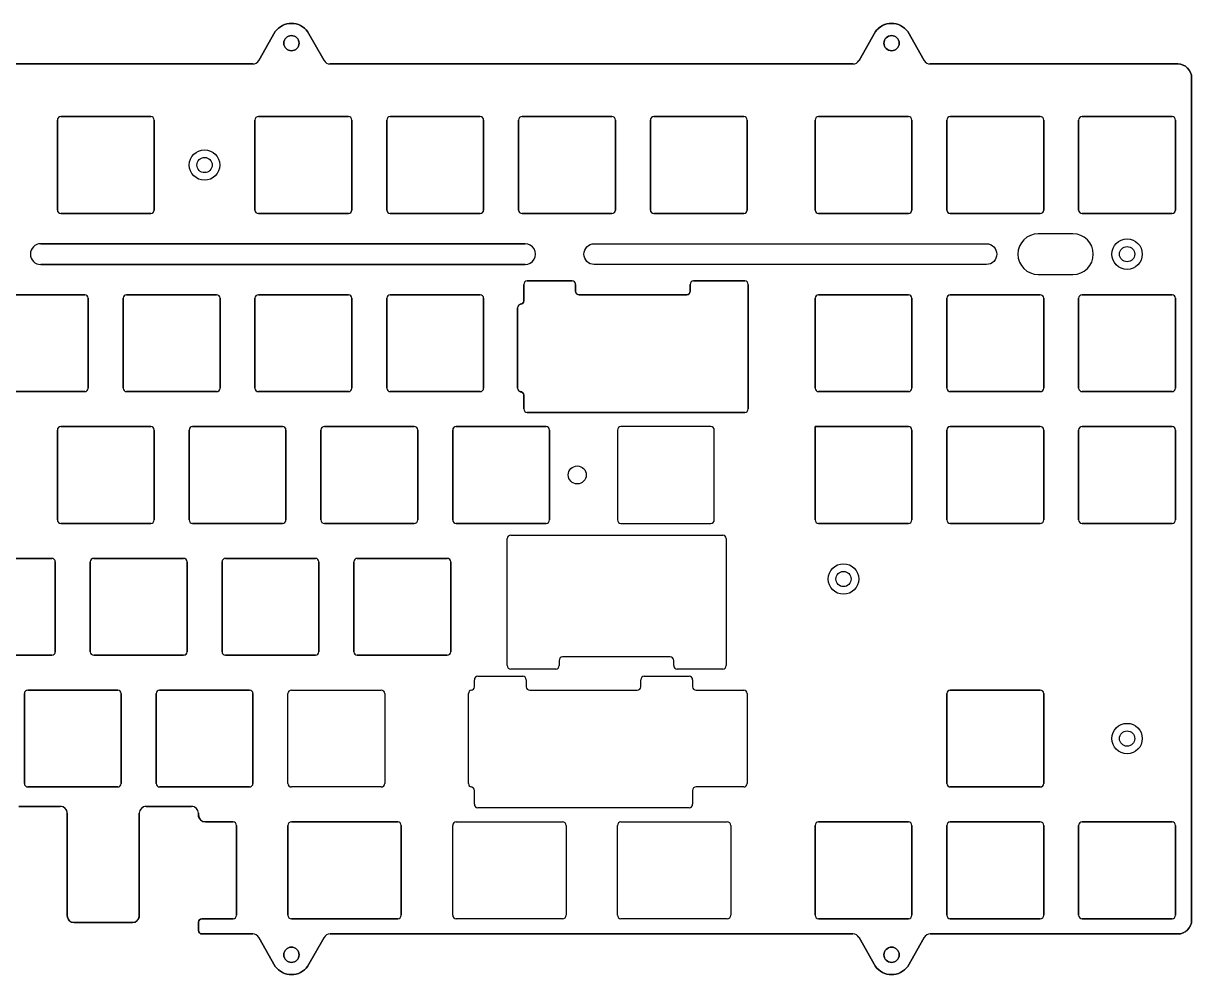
# Model space of a CAD drawing. Header units: millimetres. Extents: x 0 to 347, y -132 to 6.
# Drawn here: x 178.4 to 347.3, y -131.6 to 5.9 of the extents above; entities that cross this region are included whole.
import ezdxf

# ---------------------------------------------------------------- set-up
doc = ezdxf.new("R2010")
doc.units = ezdxf.units.MM
doc.layers.get('0').update_dxf_attribs({"linetype": 'CONTINUOUS'})

msp = doc.modelspace()

# ---------------------------------------------------------------- linework, layer by layer
for p, q in [((214.87, 4.71, 0), (212.49, 0.53, 0)), ((221.92, 0.53, 0), (219.53, 4.71, 0)), ((301.62, 4.71, 0), (299.24, 0.53, 0)), ((308.66, 0.53, 0), (306.28, 4.71, 0)), ((211.62, 0.03, 0), (136.04, 0.03, 0)), ((298.37, 0.03, 0), (222.78, 0.03, 0)), ((345.32, 0.03, 0), (309.53, 0.03, 0)), ((347.32, -123.73, 0), (347.32, -1.97, 0)), ((183.36, -21.08, 0), (183.36, -8.08, 0)), ((183.86, -7.58, 0), (196.86, -7.58, 0)), ((197.36, -8.08, 0), (197.36, -21.08, 0)), ((211.93, -21.08, 0), (211.93, -8.08, 0)), ((212.43, -7.58, 0), (225.43, -7.58, 0)), ((225.93, -8.08, 0), (225.93, -21.08, 0)), ((230.98, -21.08, 0), (230.98, -8.08, 0)), ((231.48, -7.58, 0), (244.48, -7.58, 0)), ((244.98, -8.08, 0), (244.98, -21.08, 0)), ((250.03, -21.08, 0), (250.03, -8.08, 0)), ((250.53, -7.58, 0), (263.53, -7.58, 0)), ((264.03, -8.08, 0), (264.03, -21.08, 0)), ((269.08, -21.08, 0), (269.08, -8.08, 0)), ((269.58, -7.58, 0), (282.58, -7.58, 0)), ((283.08, -8.08, 0), (283.08, -21.08, 0)), ((292.89, -21.08, 0), (292.89, -8.08, 0)), ((293.39, -7.58, 0), (306.39, -7.58, 0)), ((306.89, -8.08, 0), (306.89, -21.08, 0)), ((311.94, -21.08, 0), (311.94, -8.08, 0)), ((312.44, -7.58, 0), (325.44, -7.58, 0)), ((325.94, -8.08, 0), (325.94, -21.08, 0)), ((330.99, -21.08, 0), (330.99, -8.08, 0)), ((331.49, -7.58, 0), (344.49, -7.58, 0)), ((344.99, -8.08, 0), (344.99, -21.08, 0)), ((196.86, -21.58, 0), (183.86, -21.58, 0)), ((225.43, -21.58, 0), (212.43, -21.58, 0)), ((244.48, -21.58, 0), (231.48, -21.58, 0)), ((263.53, -21.58, 0), (250.53, -21.58, 0)), ((282.58, -21.58, 0), (269.58, -21.58, 0)), ((306.39, -21.58, 0), (293.39, -21.58, 0)), ((325.44, -21.58, 0), (312.44, -21.58, 0)), ((344.49, -21.58, 0), (331.49, -21.58, 0)), ((180.96, -25.96, 0), (250.98, -25.96, 0)), ((250.98, -28.96, 0), (180.96, -28.96, 0)), ((250.78, -34.21, 0), (250.78, -31.83, 0)), ((251.28, -31.33, 0), (257.78, -31.33, 0)), ((258.28, -31.83, 0), (258.28, -32.83, 0)), ((274.83, -32.83, 0), (274.83, -31.83, 0)), ((275.33, -31.33, 0), (282.73, -31.33, 0)), ((283.23, -31.83, 0), (283.23, -49.83, 0)), ((174.33, -33.33, 0), (187.33, -33.33, 0)), ((193.38, -33.33, 0), (206.38, -33.33, 0)), ((212.43, -33.33, 0), (225.43, -33.33, 0)), ((231.48, -33.33, 0), (244.48, -33.33, 0)), ((258.78, -33.33, 0), (274.33, -33.33, 0)), ((293.39, -33.33, 0), (306.39, -33.33, 0)), ((312.44, -33.33, 0), (325.44, -33.33, 0)), ((331.49, -33.33, 0), (344.49, -33.33, 0)), ((187.83, -33.83, 0), (187.83, -46.83, 0)), ((192.88, -46.83, 0), (192.88, -33.83, 0)), ((206.88, -33.83, 0), (206.88, -46.83, 0)), ((211.93, -46.83, 0), (211.93, -33.83, 0)), ((225.93, -33.83, 0), (225.93, -46.83, 0)), ((230.98, -46.83, 0), (230.98, -33.83, 0)), ((244.98, -33.83, 0), (244.98, -46.83, 0)), ((249.88, -46.84, 0), (249.88, -35.21, 0)), ((292.89, -46.83, 0), (292.89, -33.83, 0)), ((306.89, -33.83, 0), (306.89, -46.83, 0)), ((311.94, -46.83, 0), (311.94, -33.83, 0)), ((325.94, -33.83, 0), (325.94, -46.83, 0)), ((330.99, -46.83, 0), (330.99, -33.83, 0)), ((344.99, -33.83, 0), (344.99, -46.83, 0)), ((187.33, -47.33, 0), (174.33, -47.33, 0)), ((206.38, -47.33, 0), (193.38, -47.33, 0)), ((225.43, -47.33, 0), (212.43, -47.33, 0)), ((244.48, -47.33, 0), (231.48, -47.33, 0)), ((250.78, -49.83, 0), (250.78, -47.83, 0)), ((306.39, -47.33, 0), (293.39, -47.33, 0)), ((325.44, -47.33, 0), (312.44, -47.33, 0)), ((344.49, -47.33, 0), (331.49, -47.33, 0)), ((282.73, -50.33, 0), (251.28, -50.33, 0)), ((183.36, -65.88, 0), (183.36, -52.88, 0)), ((183.86, -52.38, 0), (196.86, -52.38, 0)), ((197.36, -52.88, 0), (197.36, -65.88, 0)), ((202.41, -65.88, 0), (202.41, -52.88, 0)), ((202.91, -52.38, 0), (215.91, -52.38, 0)), ((216.41, -52.88, 0), (216.41, -65.88, 0)), ((221.46, -65.88, 0), (221.46, -52.88, 0)), ((221.96, -52.38, 0), (234.96, -52.38, 0)), ((235.46, -52.88, 0), (235.46, -65.88, 0)), ((240.51, -65.88, 0), (240.51, -52.88, 0)), ((241.01, -52.38, 0), (254.01, -52.38, 0)), ((254.51, -52.88, 0), (254.51, -65.88, 0)), ((292.89, -65.88, 0), (292.89, -52.38, 0)), ((292.89, -52.38, 0), (306.39, -52.38, 0)), ((306.89, -52.88, 0), (306.89, -65.88, 0)), ((311.94, -65.88, 0), (311.94, -52.88, 0)), ((312.44, -52.38, 0), (325.44, -52.38, 0)), ((325.94, -52.88, 0), (325.94, -65.88, 0)), ((330.99, -65.88, 0), (330.99, -52.88, 0)), ((331.49, -52.38, 0), (344.49, -52.38, 0)), ((344.99, -52.88, 0), (344.99, -65.88, 0)), ((196.86, -66.38, 0), (183.86, -66.38, 0)), ((215.91, -66.38, 0), (202.91, -66.38, 0)), ((234.96, -66.38, 0), (221.96, -66.38, 0)), ((254.01, -66.38, 0), (241.01, -66.38, 0)), ((306.39, -66.38, 0), (293.39, -66.38, 0)), ((325.44, -66.38, 0), (312.44, -66.38, 0)), ((344.49, -66.38, 0), (331.49, -66.38, 0)), ((248.4, -86.93, 0), (248.4, -68.58, 0)), ((248.4, -86.93), (248.4, -68.58)), ((248.9, -68.08, 0), (279.55, -68.08, 0)), ((248.9, -68.08), (279.55, -68.08)), ((280.05, -68.58, 0), (280.05, -86.93, 0)), ((280.05, -68.58), (280.05, -86.93)), ((169.57, -71.43, 0), (182.57, -71.43, 0)), ((183.07, -71.93, 0), (183.07, -84.93, 0)), ((188.12, -84.93, 0), (188.12, -71.93, 0)), ((188.62, -71.43, 0), (201.62, -71.43, 0)), ((202.12, -71.93, 0), (202.12, -84.93, 0)), ((207.17, -84.93, 0), (207.17, -71.93, 0)), ((207.67, -71.43, 0), (220.67, -71.43, 0)), ((221.17, -71.93, 0), (221.17, -84.93, 0)), ((226.22, -84.93, 0), (226.22, -71.93, 0)), ((226.72, -71.43, 0), (239.72, -71.43, 0)), ((240.22, -71.93, 0), (240.22, -84.93, 0)), ((182.57, -85.43, 0), (169.57, -85.43, 0)), ((201.62, -85.43, 0), (188.62, -85.43, 0)), ((220.67, -85.43, 0), (207.67, -85.43, 0)), ((239.72, -85.43, 0), (226.72, -85.43, 0)), ((271.95, -85.68, 0), (256.4, -85.68, 0)), ((271.95, -85.68), (256.4, -85.68)), ((255.4, -87.43, 0), (248.9, -87.43, 0)), ((255.4, -87.43), (248.9, -87.43)), ((255.9, -86.18, 0), (255.9, -86.93, 0)), ((255.9, -86.18), (255.9, -86.93)), ((272.45, -86.93, 0), (272.45, -86.18, 0)), ((272.45, -86.93), (272.45, -86.18)), ((279.55, -87.43, 0), (272.95, -87.43, 0)), ((279.55, -87.43), (272.95, -87.43)), ((243.64, -90, 0), (243.64, -88.98, 0)), ((243.64, -90), (243.64, -88.98)), ((244.14, -88.48, 0), (250.64, -88.48, 0)), ((244.14, -88.48), (250.64, -88.48)), ((251.14, -88.98, 0), (251.14, -89.98, 0)), ((251.14, -88.98), (251.14, -89.98)), ((267.69, -89.98, 0), (267.69, -88.98, 0)), ((267.69, -89.98), (267.69, -88.98)), ((268.19, -88.48, 0), (274.69, -88.48, 0)), ((268.19, -88.48), (274.69, -88.48)), ((275.19, -88.98, 0), (275.19, -89.98, 0)), ((275.19, -88.98), (275.19, -89.98)), ((178.59, -103.98, 0), (178.59, -90.98, 0)), ((179.09, -90.48, 0), (192.09, -90.48, 0)), ((192.59, -90.98, 0), (192.59, -103.98, 0)), ((197.64, -103.98, 0), (197.64, -90.98, 0)), ((198.14, -90.48, 0), (211.14, -90.48, 0)), ((211.64, -90.98, 0), (211.64, -103.98, 0)), ((216.69, -103.98, 0), (216.69, -90.98, 0)), ((216.69, -103.98), (216.69, -90.98)), ((217.19, -90.48, 0), (230.19, -90.48, 0)), ((217.19, -90.48), (230.19, -90.48)), ((230.69, -90.98, 0), (230.69, -103.98, 0)), ((230.69, -90.98), (230.69, -103.98)), ((242.79, -103.98, 0), (242.79, -90.98, 0)), ((242.79, -103.98), (242.79, -90.98)), ((251.64, -90.48, 0), (267.19, -90.48, 0)), ((251.64, -90.48), (267.19, -90.48)), ((275.69, -90.48, 0), (282.58, -90.48, 0)), ((275.69, -90.48), (282.58, -90.48)), ((283.08, -90.98, 0), (283.08, -103.98, 0)), ((283.08, -90.98), (283.08, -103.98)), ((311.94, -103.98, 0), (311.94, -90.98, 0)), ((312.44, -90.48, 0), (325.44, -90.48, 0)), ((325.94, -90.98, 0), (325.94, -103.98, 0)), ((192.09, -104.48, 0), (179.09, -104.48, 0)), ((211.14, -104.48, 0), (198.14, -104.48, 0)), ((230.19, -104.48, 0), (217.19, -104.48, 0)), ((230.19, -104.48), (217.19, -104.48)), ((282.58, -104.48, 0), (275.69, -104.48, 0)), ((282.58, -104.48), (275.69, -104.48)), ((325.44, -104.48, 0), (312.44, -104.48, 0)), ((243.64, -106.98, 0), (243.64, -104.97, 0)), ((243.64, -106.98), (243.64, -104.97)), ((275.19, -104.98, 0), (275.19, -106.98, 0)), ((275.19, -104.98), (275.19, -106.98)), ((177.79, -107.28, 0), (183.79, -107.28, 0)), ((196.21, -107.28, 0), (202.76, -107.28, 0)), ((274.69, -107.48, 0), (244.14, -107.48, 0)), ((274.69, -107.48), (244.14, -107.48)), ((184.79, -108.28, 0), (184.79, -123.08, 0)), ((195.21, -123.08, 0), (195.21, -108.28, 0)), ((203.76, -108.28, 0), (203.76, -108.53, 0)), ((204.76, -109.53, 0), (208.76, -109.53, 0)), ((217.19, -109.53, 0), (232.57, -109.53, 0)), ((241.01, -109.53, 0), (256.39, -109.53, 0)), ((241.01, -109.53), (256.39, -109.53)), ((264.82, -109.53, 0), (280.2, -109.53, 0)), ((264.82, -109.53), (280.2, -109.53)), ((293.39, -109.53, 0), (306.39, -109.53, 0)), ((312.44, -109.53, 0), (325.44, -109.53, 0)), ((331.49, -109.53, 0), (344.49, -109.53, 0)), ((209.26, -110.03, 0), (209.26, -123.03, 0)), ((216.69, -123.03, 0), (216.69, -110.03, 0)), ((233.07, -110.03, 0), (233.07, -123.03, 0)), ((240.51, -123.03, 0), (240.51, -110.03, 0)), ((240.51, -123.03), (240.51, -110.03)), ((256.89, -110.03, 0), (256.89, -123.03, 0)), ((256.89, -110.03), (256.89, -123.03)), ((264.32, -123.03, 0), (264.32, -110.03, 0)), ((264.32, -123.03), (264.32, -110.03)), ((280.7, -110.03, 0), (280.7, -123.03, 0)), ((280.7, -110.03), (280.7, -123.03)), ((292.89, -123.03, 0), (292.89, -110.03, 0)), ((306.89, -110.03, 0), (306.89, -123.03, 0)), ((311.94, -123.03, 0), (311.94, -110.03, 0)), ((325.94, -110.03, 0), (325.94, -123.03, 0)), ((330.99, -123.03, 0), (330.99, -110.03, 0)), ((344.99, -110.03, 0), (344.99, -123.03, 0)), ((185.79, -124.08, 0), (194.21, -124.08, 0)), ((203.76, -124.03, 0), (203.76, -125.23, 0)), ((208.76, -123.53, 0), (204.26, -123.53, 0)), ((232.57, -123.53, 0), (217.19, -123.53, 0)), ((256.39, -123.53, 0), (241.01, -123.53, 0)), ((256.39, -123.53), (241.01, -123.53)), ((280.2, -123.53, 0), (264.82, -123.53, 0)), ((280.2, -123.53), (264.82, -123.53)), ((306.39, -123.53, 0), (293.39, -123.53, 0)), ((325.44, -123.53, 0), (312.44, -123.53, 0)), ((344.49, -123.53, 0), (331.49, -123.53, 0)), ((204.26, -125.73, 0), (211.62, -125.73, 0)), ((212.49, -126.24, 0), (214.87, -130.41, 0)), ((219.53, -130.41, 0), (221.92, -126.24, 0)), ((222.78, -125.73, 0), (298.37, -125.73, 0)), ((299.24, -126.24, 0), (301.62, -130.41, 0)), ((306.28, -130.41, 0), (308.66, -126.24, 0)), ((309.53, -125.73, 0), (345.32, -125.73, 0))]:
    msp.add_line(p, q)
msp.add_lwpolyline([(136.04, 0.03), (211.62, 0.03, 0.269353), (212.49, 0.53), (214.87, 4.71, -0.511628), (219.53, 4.71), (221.92, 0.53, 0.269353), (222.78, 0.03), (298.37, 0.03, 0.269353), (299.24, 0.53), (301.62, 4.71, -0.511628), (306.28, 4.71), (308.66, 0.53, 0.269353), (309.53, 0.03), (345.32, 0.03, -0.414214), (347.32, -1.97), (347.32, -123.73, -0.414214), (345.32, -125.73), (309.53, -125.73, 0.269353), (308.66, -126.24), (306.28, -130.41, -0.511628), (301.62, -130.41), (299.24, -126.24, 0.269353), (298.37, -125.73), (222.78, -125.73, 0.269353), (221.92, -126.24), (219.53, -130.41, -0.511628), (214.87, -130.41), (212.49, -126.24, 0.269353), (211.62, -125.73), (204.26, -125.73, -0.414214), (203.76, -125.23), (203.76, -124.03, -0.414214), (204.26, -123.53), (208.76, -123.53, 0.414214), (209.26, -123.03), (209.26, -110.03, 0.414214), (208.76, -109.53), (204.76, -109.53, -0.414214), (203.76, -108.53), (203.76, -108.28, 0.414214), (202.76, -107.28), (196.21, -107.28, 0.414214), (195.21, -108.28), (195.21, -123.08, -0.414214), (194.21, -124.08), (185.79, -124.08, -0.414214), (184.79, -123.08), (184.79, -108.28, 0.414214), (183.79, -107.28), (177.79, -107.28, 0.414214)], format="xyb")
for points in [[(197.36, -21.08), (197.36, -8.08, 0.414214), (196.86, -7.58), (183.86, -7.58, 0.414214), (183.36, -8.08), (183.36, -21.08, 0.414214), (183.86, -21.58), (196.86, -21.58, 0.414214)], [(225.93, -21.08), (225.93, -8.08, 0.414214), (225.43, -7.58), (212.43, -7.58, 0.414214), (211.93, -8.08), (211.93, -21.08, 0.414214), (212.43, -21.58), (225.43, -21.58, 0.414214)], [(244.98, -21.08), (244.98, -8.08, 0.414214), (244.48, -7.58), (231.48, -7.58, 0.414214), (230.98, -8.08), (230.98, -21.08, 0.414214), (231.48, -21.58), (244.48, -21.58, 0.414214)], [(264.03, -21.08), (264.03, -8.08, 0.414214), (263.53, -7.58), (250.53, -7.58, 0.414214), (250.03, -8.08), (250.03, -21.08, 0.414214), (250.53, -21.58), (263.53, -21.58, 0.414214)], [(283.08, -21.08), (283.08, -8.08, 0.414214), (282.58, -7.58), (269.58, -7.58, 0.414214), (269.08, -8.08), (269.08, -21.08, 0.414214), (269.58, -21.58), (282.58, -21.58, 0.414214)], [(306.89, -21.08), (306.89, -8.08, 0.414214), (306.39, -7.58), (293.39, -7.58, 0.414214), (292.89, -8.08), (292.89, -21.08, 0.414214), (293.39, -21.58), (306.39, -21.58, 0.414214)], [(325.94, -21.08), (325.94, -8.08, 0.414214), (325.44, -7.58), (312.44, -7.58, 0.414214), (311.94, -8.08), (311.94, -21.08, 0.414214), (312.44, -21.58), (325.44, -21.58, 0.414214)], [(344.99, -21.08), (344.99, -8.08, 0.414214), (344.49, -7.58), (331.49, -7.58, 0.414214), (330.99, -8.08), (330.99, -21.08, 0.414214), (331.49, -21.58), (344.49, -21.58, 0.414214)], [(330.16, -24.51), (325.16, -24.51, 1), (325.16, -30.41), (330.16, -30.41, 1)], [(330.16, -24.51), (325.16, -24.51, 1), (325.16, -30.41), (330.16, -30.41, 1)], [(180.96, -28.96), (250.98, -28.96, 1.000001), (250.98, -25.96), (180.96, -25.96, 1)], [(260.98, -28.96, -1), (260.98, -25.96), (317.66, -25.96, -1), (317.66, -28.96)], [(260.98, -28.96, -1), (260.98, -25.96), (317.66, -25.96, -1), (317.66, -28.96)], [(250.78, -34.21, -0.385337), (250.33, -34.71, 0.385337), (249.88, -35.21), (249.88, -46.84, 0.385337), (250.33, -47.34, -0.385337), (250.78, -47.83), (250.78, -49.83, 0.414214), (251.28, -50.33), (282.73, -50.33, 0.414214), (283.23, -49.83), (283.23, -31.83, 0.414214), (282.73, -31.33), (275.33, -31.33, 0.414214), (274.83, -31.83), (274.83, -32.83, -0.414214), (274.33, -33.33), (258.78, -33.33, -0.414214), (258.28, -32.83), (258.28, -31.83, 0.414214), (257.78, -31.33), (251.28, -31.33, 0.414214), (250.78, -31.83)], [(173.83, -33.83), (173.83, -46.83, 0.414214), (174.33, -47.33), (187.33, -47.33, 0.414214), (187.83, -46.83), (187.83, -33.83, 0.414214), (187.33, -33.33), (174.33, -33.33, 0.414214)], [(192.88, -33.83), (192.88, -46.83, 0.414214), (193.38, -47.33), (206.38, -47.33, 0.414214), (206.88, -46.83), (206.88, -33.83, 0.414214), (206.38, -33.33), (193.38, -33.33, 0.414214)], [(211.93, -33.83), (211.93, -46.83, 0.414214), (212.43, -47.33), (225.43, -47.33, 0.414214), (225.93, -46.83), (225.93, -33.83, 0.414214), (225.43, -33.33), (212.43, -33.33, 0.414214)], [(230.98, -33.83), (230.98, -46.83, 0.414214), (231.48, -47.33), (244.48, -47.33, 0.414214), (244.98, -46.83), (244.98, -33.83, 0.414214), (244.48, -33.33), (231.48, -33.33, 0.414214)], [(293.39, -47.33), (306.39, -47.33, 0.414214), (306.89, -46.83), (306.89, -33.83, 0.414214), (306.39, -33.33), (293.39, -33.33, 0.414214), (292.89, -33.83), (292.89, -46.83, 0.414214)], [(311.94, -33.83), (311.94, -46.83, 0.414214), (312.44, -47.33), (325.44, -47.33, 0.414214), (325.94, -46.83), (325.94, -33.83, 0.414214), (325.44, -33.33), (312.44, -33.33, 0.414214)], [(331.49, -47.33), (344.49, -47.33, 0.414214), (344.99, -46.83), (344.99, -33.83, 0.414214), (344.49, -33.33), (331.49, -33.33, 0.414214), (330.99, -33.83), (330.99, -46.83, 0.414214)], [(183.36, -52.88), (183.36, -65.88, 0.414214), (183.86, -66.38), (196.86, -66.38, 0.414214), (197.36, -65.88), (197.36, -52.88, 0.414214), (196.86, -52.38), (183.86, -52.38, 0.414214)], [(202.41, -52.88), (202.41, -65.88, 0.414214), (202.91, -66.38), (215.91, -66.38, 0.414214), (216.41, -65.88), (216.41, -52.88, 0.414214), (215.91, -52.38), (202.91, -52.38, 0.414214)], [(221.46, -52.88), (221.46, -65.88, 0.414214), (221.96, -66.38), (234.96, -66.38, 0.414214), (235.46, -65.88), (235.46, -52.88, 0.414214), (234.96, -52.38), (221.96, -52.38, 0.414214)], [(241.01, -66.38), (254.01, -66.38, 0.414214), (254.51, -65.88), (254.51, -52.88, 0.414214), (254.01, -52.38), (241.01, -52.38, 0.414214), (240.51, -52.88), (240.51, -65.88, 0.414214)], [(264.32, -52.88), (264.32, -65.88, 0.414214), (264.82, -66.38), (277.82, -66.38, 0.414214), (278.32, -65.88), (278.32, -52.88, 0.414214), (277.82, -52.38), (264.82, -52.38, 0.414214)], [(264.32, -52.88), (264.32, -65.88, 0.414214), (264.82, -66.38), (277.82, -66.38, 0.414214), (278.32, -65.88), (278.32, -52.88, 0.414214), (277.82, -52.38), (264.82, -52.38, 0.414214)], [(292.89, -52.38), (292.89, -65.88, 0.414214), (293.39, -66.38), (306.39, -66.38, 0.414214), (306.89, -65.88), (306.89, -52.88, 0.414214), (306.39, -52.38)], [(311.94, -52.88), (311.94, -65.88, 0.414214), (312.44, -66.38), (325.44, -66.38, 0.414214), (325.94, -65.88), (325.94, -52.88, 0.414214), (325.44, -52.38), (312.44, -52.38, 0.414214)], [(330.99, -52.88), (330.99, -65.88, 0.414214), (331.49, -66.38), (344.49, -66.38, 0.414214), (344.99, -65.88), (344.99, -52.88, 0.414214), (344.49, -52.38), (331.49, -52.38, 0.414214)], [(183.07, -84.93), (183.07, -71.93, 0.414214), (182.57, -71.43), (169.57, -71.43, 0.414214), (169.07, -71.93), (169.07, -84.93, 0.414214), (169.57, -85.43), (182.57, -85.43, 0.414214)], [(202.12, -84.93), (202.12, -71.93, 0.414214), (201.62, -71.43), (188.62, -71.43, 0.414214), (188.12, -71.93), (188.12, -84.93, 0.414214), (188.62, -85.43), (201.62, -85.43, 0.414214)], [(221.17, -84.93), (221.17, -71.93, 0.414214), (220.67, -71.43), (207.67, -71.43, 0.414214), (207.17, -71.93), (207.17, -84.93, 0.414214), (207.67, -85.43), (220.67, -85.43, 0.414214)], [(239.72, -71.43), (226.72, -71.43, 0.414214), (226.22, -71.93), (226.22, -84.93, 0.414214), (226.72, -85.43), (239.72, -85.43, 0.414214), (240.22, -84.93), (240.22, -71.93, 0.414214)], [(178.59, -90.98), (178.59, -103.98, 0.414214), (179.09, -104.48), (192.09, -104.48, 0.414214), (192.59, -103.98), (192.59, -90.98, 0.414214), (192.09, -90.48), (179.09, -90.48, 0.414214)], [(211.64, -103.98), (211.64, -90.98, 0.414214), (211.14, -90.48), (198.14, -90.48, 0.414214), (197.64, -90.98), (197.64, -103.98, 0.414214), (198.14, -104.48), (211.14, -104.48, 0.414214)], [(325.94, -103.98), (325.94, -90.98, 0.414214), (325.44, -90.48), (312.44, -90.48, 0.414214), (311.94, -90.98), (311.94, -103.98, 0.414214), (312.44, -104.48), (325.44, -104.48, 0.414214)], [(216.69, -110.03), (216.69, -123.03, 0.414214), (217.19, -123.53), (232.57, -123.53, 0.414214), (233.07, -123.03), (233.07, -110.03, 0.414214), (232.57, -109.53), (217.19, -109.53, 0.414214)], [(306.89, -123.03), (306.89, -110.03, 0.414214), (306.39, -109.53), (293.39, -109.53, 0.414214), (292.89, -110.03), (292.89, -123.03, 0.414214), (293.39, -123.53), (306.39, -123.53, 0.414214)], [(325.94, -123.03), (325.94, -110.03, 0.414214), (325.44, -109.53), (312.44, -109.53, 0.414214), (311.94, -110.03), (311.94, -123.03, 0.414214), (312.44, -123.53), (325.44, -123.53, 0.414214)], [(330.99, -110.03), (330.99, -123.03, 0.414214), (331.49, -123.53), (344.49, -123.53, 0.414214), (344.99, -123.03), (344.99, -110.03, 0.414214), (344.49, -109.53), (331.49, -109.53, 0.414214)]]:
    msp.add_lwpolyline(points, format="xyb", close=True)
for centre, radius in [((217.2, 3.03), 1.1), ((303.95, 3.03), 1.1), ((204.64, -14.58, 0), 2.2), ((204.64, -14.58), 2.2), ((204.64, -14.58), 1.1), ((337.99, -27.46, 0), 2.2), ((337.99, -27.46), 2.2), ((337.99, -27.46), 1.1), ((258.51, -59.38, 0), 1.3), ((258.51, -59.38), 1.3), ((297, -74.42, 0), 2.2), ((297, -74.42), 2.2), ((297, -74.42), 1.1), ((337.99, -97.48, 0), 2.2), ((337.99, -97.48), 2.2), ((337.99, -97.48), 1.1), ((217.2, -128.73), 1.1), ((303.95, -128.73), 1.1)]:
    msp.add_circle(centre, radius)
for centre, radius, start, end in [((211.62, 1.03, 0), 1, 270, 330.3), ((222.78, 1.03, 0), 1, 209.7, 270), ((298.37, 1.03, 0), 1, 270, 330.3), ((309.53, 1.03, 0), 1, 209.7, 270), ((183.86, -8.08, 0), 0.5, 90, 180), ((212.43, -8.08, 0), 0.5, 90, 180), ((231.48, -8.08, 0), 0.5, 90, 180), ((250.53, -8.08, 0), 0.5, 90, 180), ((269.58, -8.08, 0), 0.5, 90, 180), ((293.39, -8.08, 0), 0.5, 90, 180), ((312.44, -8.08, 0), 0.5, 90, 180), ((331.49, -8.08, 0), 0.5, 90, 180), ((183.86, -21.08, 0), 0.5, 180, 270), ((196.86, -21.08, 0), 0.5, -90, 0), ((212.43, -21.08, 0), 0.5, 180, 270), ((225.43, -21.08, 0), 0.5, -90, 0), ((231.48, -21.08, 0), 0.5, 180, 270), ((244.48, -21.08, 0), 0.5, -90, 0), ((250.53, -21.08, 0), 0.5, 180, 270), ((263.53, -21.08, 0), 0.5, -90, 0), ((269.58, -21.08, 0), 0.5, 180, 270), ((282.58, -21.08, 0), 0.5, -90, 0), ((293.39, -21.08, 0), 0.5, 180, 270), ((306.39, -21.08, 0), 0.5, -90, 0), ((312.44, -21.08, 0), 0.5, 180, 270), ((325.44, -21.08, 0), 0.5, -90, 0), ((331.49, -21.08, 0), 0.5, 180, 270), ((344.49, -21.08, 0), 0.5, -90, 0), ((180.96, -27.46, 0), 1.5, 90, 270), ((251.28, -31.83, 0), 0.5, 90, 180), ((257.78, -31.83, 0), 0.5, 0, 90), ((275.33, -31.83, 0), 0.5, 90, 180), ((282.73, -31.83, 0), 0.5, 0, 90), ((187.33, -33.83, 0), 0.5, 0, 90), ((193.38, -33.83, 0), 0.5, 90, 180), ((206.38, -33.83, 0), 0.5, 0, 90), ((212.43, -33.83, 0), 0.5, 90, 180), ((225.43, -33.83, 0), 0.5, 0, 90), ((231.48, -33.83, 0), 0.5, 90, 180), ((244.48, -33.83, 0), 0.5, 0, 90), ((258.78, -32.83, 0), 0.5, 180, 270), ((274.33, -32.83, 0), 0.5, -90, 0), ((293.39, -33.83, 0), 0.5, 90, 180), ((306.39, -33.83, 0), 0.5, 0, 90), ((312.44, -33.83, 0), 0.5, 90, 180), ((325.44, -33.83, 0), 0.5, 0, 90), ((331.49, -33.83, 0), 0.5, 90, 180), ((344.49, -33.83, 0), 0.5, 0, 90), ((250.38, -35.21, 0), 0.5, 95.706, 180), ((187.33, -46.83, 0), 0.5, -90, 0), ((206.38, -46.83, 0), 0.5, -90, 0), ((225.43, -46.83, 0), 0.5, -90, 0), ((244.48, -46.83, 0), 0.5, -90, 0), ((293.39, -46.83, 0), 0.5, 180, 270), ((306.39, -46.83, 0), 0.5, -90, 0), ((325.44, -46.83, 0), 0.5, -90, 0), ((331.49, -46.83, 0), 0.5, 180, 270), ((344.49, -46.83, 0), 0.5, -90, 0), ((250.28, -47.83, 0), 0.5, 0, 84.294), ((251.28, -49.83, 0), 0.5, 180, 270), ((282.73, -49.83, 0), 0.5, -90, 0), ((183.86, -52.88, 0), 0.5, 90, 180), ((196.86, -52.88, 0), 0.5, 0, 90), ((202.91, -52.88, 0), 0.5, 90, 180), ((215.91, -52.88, 0), 0.5, 0, 90), ((221.96, -52.88, 0), 0.5, 90, 180), ((234.96, -52.88, 0), 0.5, 0, 90), ((241.01, -52.88, 0), 0.5, 90, 180), ((254.01, -52.88, 0), 0.5, 0, 90), ((306.39, -52.88, 0), 0.5, 0, 90), ((312.44, -52.88, 0), 0.5, 90, 180), ((325.44, -52.88, 0), 0.5, 0, 90), ((331.49, -52.88, 0), 0.5, 90, 180), ((344.49, -52.88, 0), 0.5, 0, 90), ((196.86, -65.88, 0), 0.5, -90, 0), ((215.91, -65.88, 0), 0.5, 270, 360), ((234.96, -65.88, 0), 0.5, -90, 0), ((241.01, -65.88, 0), 0.5, 180, 270), ((254.01, -65.88, 0), 0.5, -90, 0), ((306.39, -65.88, 0), 0.5, -90, 0), ((325.44, -65.88, 0), 0.5, -90, 0), ((344.49, -65.88, 0), 0.5, -90, 0), ((248.9, -68.58, 0), 0.5, 90, 180), ((248.9, -68.58), 0.5, 90, 180), ((279.55, -68.58, 0), 0.5, 0, 90), ((279.55, -68.58), 0.5, 0, 90), ((188.62, -71.93, 0), 0.5, 90, 180), ((207.67, -71.93, 0), 0.5, 90, 180), ((239.72, -71.93, 0), 0.5, 0, 90), ((182.57, -84.93, 0), 0.5, -90, 0), ((188.62, -84.93, 0), 0.5, 180, 270), ((201.62, -84.93, 0), 0.5, -90, 0), ((207.67, -84.93, 0), 0.5, 180, 270), ((220.67, -84.93, 0), 0.5, -90, 0), ((226.72, -84.93, 0), 0.5, 180, 270), ((239.72, -84.93, 0), 0.5, -90, 0), ((256.4, -86.18), 0.5, 90, 180), ((271.95, -86.18, 0), 0.5, 0, 90), ((271.95, -86.18), 0.5, 0, 90), ((248.9, -86.93, 0), 0.5, 180, 270), ((248.9, -86.93), 0.5, 180, 270), ((255.4, -86.93, 0), 0.5, -90, 0), ((255.4, -86.93), 0.5, 270, 360), ((272.95, -86.93, 0), 0.5, 180, 270), ((272.95, -86.93), 0.5, 180, 270), ((279.55, -86.93, 0), 0.5, -90, 0), ((279.55, -86.93), 0.5, -90, 0), ((244.14, -88.98, 0), 0.5, 90, 180), ((244.14, -88.98), 0.5, 90, 180), ((250.64, -88.98, 0), 0.5, 0, 90), ((250.64, -88.98), 0.5, 0, 90), ((268.19, -88.98, 0), 0.5, 90, 180), ((268.19, -88.98), 0.5, 90, 180), ((274.69, -88.98, 0), 0.5, 0, 90), ((274.69, -88.98), 0.5, 0, 90), ((179.09, -90.98, 0), 0.5, 90, 180), ((192.09, -90.98, 0), 0.5, 0, 90), ((198.14, -90.98, 0), 0.5, 90, 180), ((217.19, -90.98, 0), 0.5, 90, 180), ((217.19, -90.98), 0.5, 90, 180), ((230.19, -90.98, 0), 0.5, 0, 90), ((230.19, -90.98), 0.5, 0, 90), ((243.29, -90.98, 0), 0.5, 98.6079, 180), ((243.29, -90.98), 0.5, 98.6079, 180), ((243.14, -90), 0.5, 278.6079, 360), ((251.64, -89.98, 0), 0.5, 180, 270), ((251.64, -89.98), 0.5, 180, 270), ((267.19, -89.98, 0), 0.5, -90, 0), ((267.19, -89.98), 0.5, -90, 0), ((275.69, -89.98, 0), 0.5, 180, 270), ((275.69, -89.98), 0.5, 180, 270), ((282.58, -90.98, 0), 0.5, 0, 90), ((282.58, -90.98), 0.5, 0, 90), ((312.44, -90.98, 0), 0.5, 90, 180), ((192.09, -103.98, 0), 0.5, -90, 0), ((198.14, -103.98, 0), 0.5, 180, 270), ((211.14, -103.98, 0), 0.5, -90, 0), ((217.19, -103.98, 0), 0.5, 180, 270), ((217.19, -103.98), 0.5, 180, 270), ((230.19, -103.98, 0), 0.5, -90, 0), ((230.19, -103.98), 0.5, -90, 0), ((243.29, -103.98, 0), 0.5, 180, 261.3921), ((243.29, -103.98), 0.5, 180, 261.3921), ((243.14, -104.97), 0.5, 0, 81.3921), ((275.69, -104.98, 0), 0.5, 90, 180), ((275.69, -104.98), 0.5, 90, 180), ((282.58, -103.98, 0), 0.5, -90, 0), ((282.58, -103.98), 0.5, -90, 0), ((312.44, -103.98, 0), 0.5, 180, 270), ((325.44, -103.98, 0), 0.5, -90, 0), ((183.79, -108.28, 0), 1, 0, 90), ((196.21, -108.28, 0), 1, 90, 180), ((202.76, -108.28, 0), 1, 0, 90), ((244.14, -106.98, 0), 0.5, 180, 270), ((244.14, -106.98), 0.5, 180, 270), ((274.69, -106.98, 0), 0.5, -90, 0), ((274.69, -106.98), 0.5, -90, 0), ((208.76, -110.03, 0), 0.5, 0, 90), ((217.19, -110.03, 0), 0.5, 90, 180), ((232.57, -110.03, 0), 0.5, 0, 90), ((241.01, -110.03, 0), 0.5, 90, 180), ((241.01, -110.03), 0.5, 90, 180), ((256.39, -110.03, 0), 0.5, 0, 90), ((256.39, -110.03), 0.5, 0, 90), ((264.82, -110.03, 0), 0.5, 90, 180), ((264.82, -110.03), 0.5, 90, 180), ((280.2, -110.03, 0), 0.5, 0, 90), ((280.2, -110.03), 0.5, 0, 90), ((293.39, -110.03, 0), 0.5, 90, 180), ((312.44, -110.03, 0), 0.5, 90, 180), ((331.49, -110.03, 0), 0.5, 90, 180), ((344.49, -110.03, 0), 0.5, 0, 90), ((185.79, -123.08, 0), 1, 180, 270), ((194.21, -123.08, 0), 1, -90, 0), ((208.76, -123.03, 0), 0.5, -90, 0), ((232.57, -123.03, 0), 0.5, -90, 0), ((241.01, -123.03, 0), 0.5, 180, 270), ((241.01, -123.03), 0.5, 180, 270), ((256.39, -123.03, 0), 0.5, -90, 0), ((256.39, -123.03), 0.5, -90, 0), ((264.82, -123.03, 0), 0.5, 180, 270), ((264.82, -123.03), 0.5, 180, 270), ((280.2, -123.03, 0), 0.5, -90, 0), ((280.2, -123.03), 0.5, 270, 360), ((293.39, -123.03, 0), 0.5, 180, 270), ((306.39, -123.03, 0), 0.5, -90, 0), ((312.44, -123.03, 0), 0.5, 180, 270), ((325.44, -123.03, 0), 0.5, -90, 0), ((344.49, -123.03, 0), 0.5, -90, 0), ((345.32, -123.73, 0), 2, 270, 360), ((211.62, -126.73, 0), 1, 29.7, 90), ((222.78, -126.73, 0), 1, 90, 150.3), ((298.37, -126.73, 0), 1, 29.7, 90), ((309.53, -126.73, 0), 1, 90, 150.3)]:
    msp.add_arc(centre, radius, start, end)
at = {"extrusion": (5.62546e-08, 0, 1)}
msp.add_arc((345.32, -1.97, 0), 2, 0, 90, dxfattribs=at)
at = {"extrusion": (2.13962e-07, 0, 1)}
for centre in [(196.86, -8.08, 0), (225.43, -8.08, 0), (244.48, -8.08, 0), (263.53, -8.08, 0), (282.58, -8.08, 0), (306.39, -8.08, 0), (325.44, -8.08, 0), (344.49, -8.08, 0)]:
    msp.add_arc(centre, 0.5, 0, 90, dxfattribs=at)
at = {"extrusion": (1.12129e-15, 1.01473e-09, 1)}
msp.add_arc((250.98, -27.46, 0), 1.5, -90.0001, 90.0001, dxfattribs=at)
at = {"extrusion": (-1.43839e-07, 0, 1)}
for centre in [(193.38, -46.83, 0), (212.43, -46.83, 0), (231.48, -46.83, 0), (312.44, -46.83, 0)]:
    msp.add_arc(centre, 0.5, 180, 270, dxfattribs=at)
at = {"extrusion": (-1.09365e-07, 0, 1)}
for centre in [(183.86, -65.88, 0), (202.91, -65.88, 0), (221.96, -65.88, 0), (293.39, -65.88, 0), (312.44, -65.88, 0), (331.49, -65.88, 0)]:
    msp.add_arc(centre, 0.5, 180, 270, dxfattribs=at)
at = {"extrusion": (9.84152e-08, 0, 1)}
for centre in [(182.57, -71.93, 0), (201.62, -71.93, 0), (220.67, -71.93, 0)]:
    msp.add_arc(centre, 0.5, 0, 90, dxfattribs=at)
at = {"extrusion": (0, 9.932e-08, 1)}
msp.add_arc((226.72, -71.93, 0), 0.5, 90, 180, dxfattribs=at)
at = {"extrusion": (6.39409e-08, 0, 1)}
for centre in [(211.14, -90.98, 0), (325.44, -90.98, 0)]:
    msp.add_arc(centre, 0.5, 0, 90, dxfattribs=at)
at = {"extrusion": (-4.04163e-08, 0, 1)}
msp.add_arc((179.09, -103.98, 0), 0.5, 180, 270, dxfattribs=at)
at = {"extrusion": (-7.79971e-09, 0, 1)}
msp.add_arc((204.76, -108.53, 0), 1, 180, 270, dxfattribs=at)
at = {"extrusion": (2.94669e-08, 0, 1)}
for centre in [(306.39, -110.03, 0), (325.44, -110.03, 0)]:
    msp.add_arc(centre, 0.5, 0, 90, dxfattribs=at)
at = {"extrusion": (-5.94309e-09, 0, 1)}
msp.add_arc((217.19, -123.03, 0), 0.5, 180, 270, dxfattribs=at)
at = {"extrusion": (-5.94228e-09, 0, 1)}
msp.add_arc((331.49, -123.03, 0), 0.5, 180, 270, dxfattribs=at)
at = {"extrusion": (0, 5.03745e-09, 1)}
msp.add_arc((204.26, -124.03, 0), 0.5, 90, 180, dxfattribs=at)
at = {"extrusion": (-1.96474e-09, 0, 1)}
msp.add_arc((204.26, -125.23, 0), 0.5, 180, 270, dxfattribs=at)
for centre, major_axis, start_param, end_param in [((217.2, 3.03, 0), (2.33, -1.68), 1.249965, 3.141593), ((303.95, 3.03, 0), (2.33, -1.68), 1.249965, 3.141593), ((217.2, 3.03, 0), (1.1, 0), -1.570796, 4.712389), ((303.95, 3.03, 0), (1.1, 0), -1.570796, 4.712389), ((250.28, -34.21, 0), (-0.5, 0), 1.670385, 3.141593), ((250.38, -46.84, 0), (-0.5, 0), 0, 1.471208), ((256.4, -86.18, 0), (-0.354, -0.354), 3.926991, 5.497787), ((243.14, -90, 0), (-0.5, 0), 1.721033, 3.141593), ((243.14, -104.97, 0), (0.5, 0), 0, 1.420559), ((217.2, -128.73, 0), (1.1, 0), -1.570796, 4.712389), ((303.95, -128.73, 0), (1.1, 0), -1.570796, 4.712389), ((217.2, -128.73, 0), (-2.33, 1.68), 1.249965, 3.141593), ((303.95, -128.73, 0), (-2.33, 1.68), 1.249965, 3.141593)]:
    msp.add_ellipse(centre, major_axis=major_axis, ratio=1, start_param=start_param, end_param=end_param)

doc.saveas('drawing.dxf')
